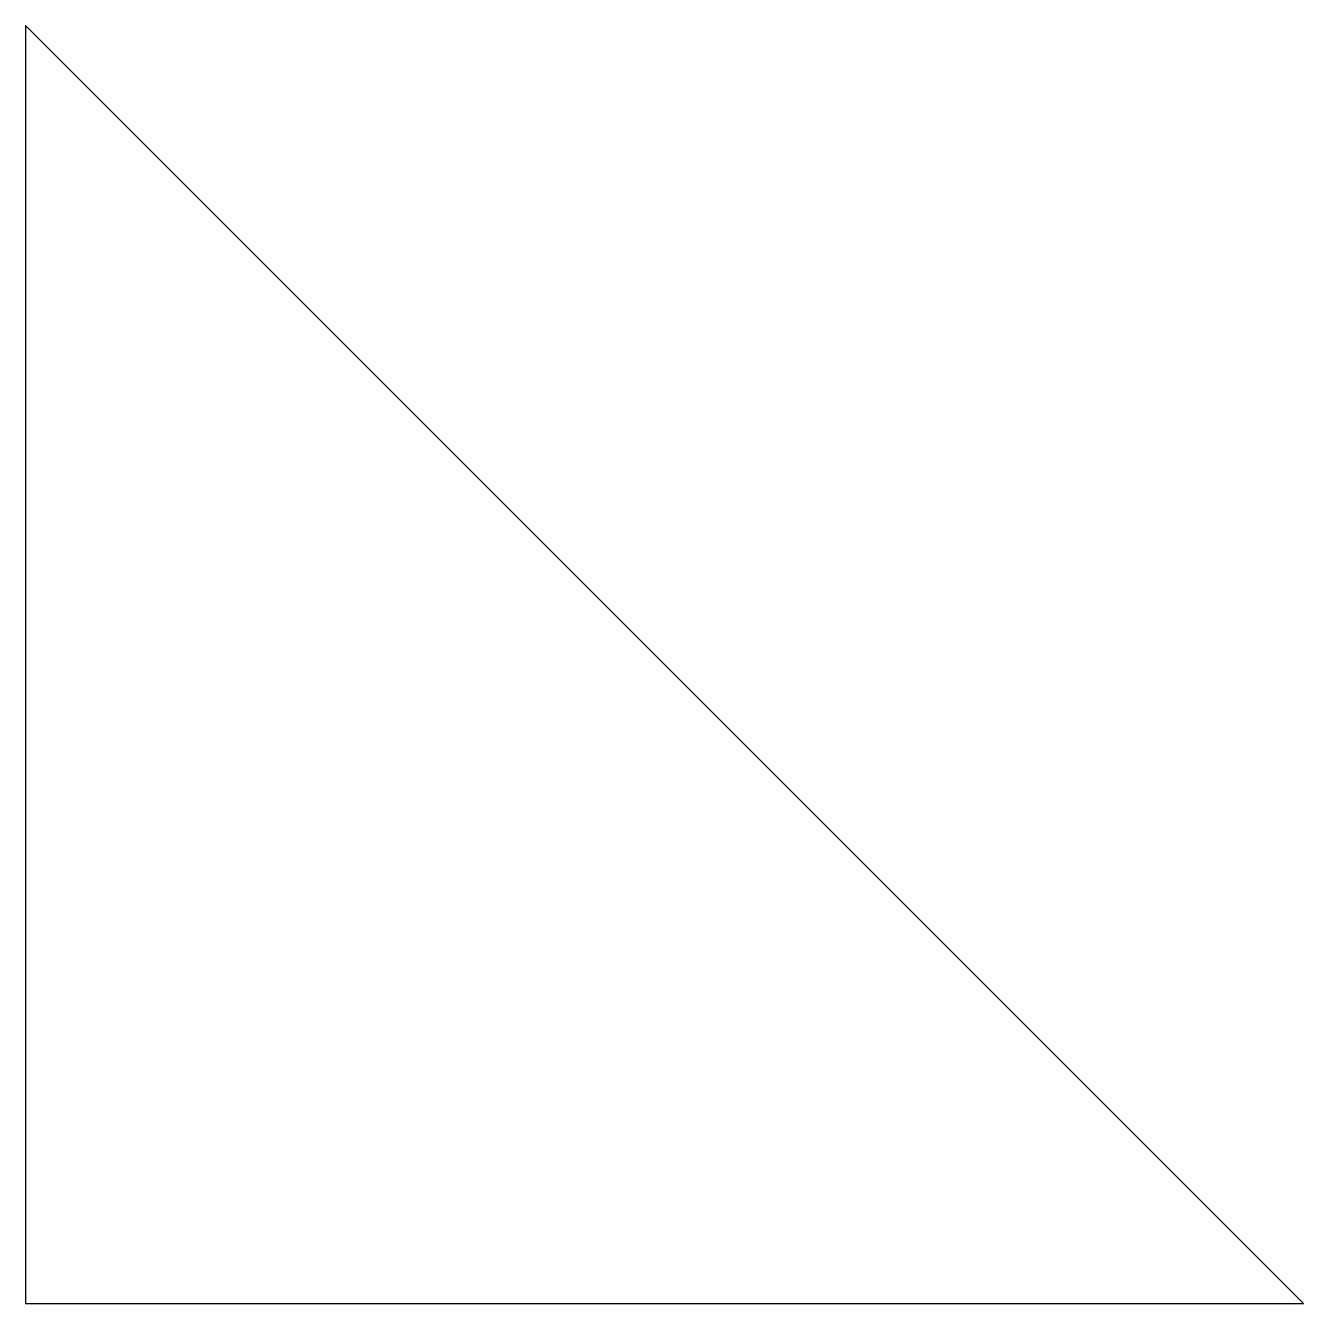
# Model space of a CAD drawing. Extents: x 0 to 1, y 0 to 1.
import ezdxf

# ---------------------------------------------------------------- set-up
doc = ezdxf.new("R2010")
doc.units = 0
doc.header["$MEASUREMENT"] = 0

msp = doc.modelspace()

# ---------------------------------------------------------------- meshes
mesh = msp.add_polyface()
corners = [(0, 0), (1, 0), (0, 1)]
mesh.append_faces([[corners[k] for k in face] for face in [(0, 1, 2)]])

doc.saveas('drawing.dxf')
